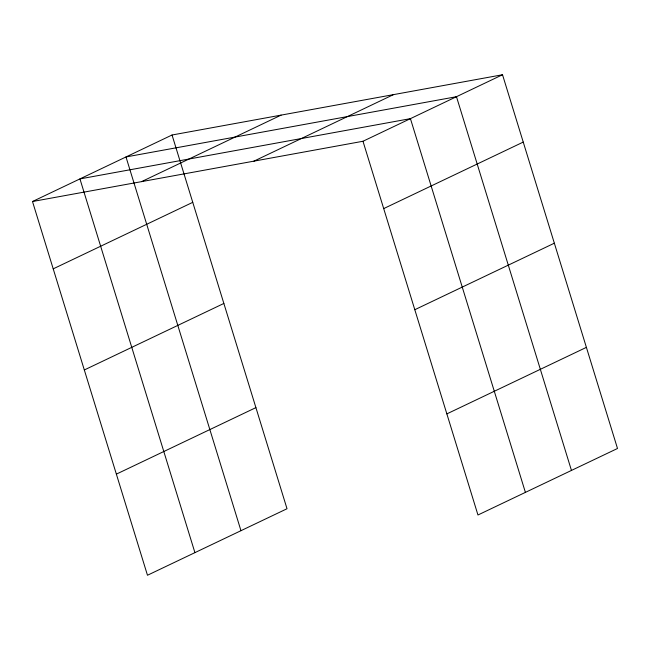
<?xml version="1.0" encoding="UTF-8"?>
<svg xmlns="http://www.w3.org/2000/svg" width="650" height="650" viewBox="0 0 650 650"><rect width="100%" height="100%" fill="white"/><g stroke="black" fill="none" stroke-linecap="round" stroke-linejoin="round"><path stroke-width="0.97" d="M172.039 135.005L287.016 508.739L147.477 575.25L32.5 201.516L172.039 135.005L502.523 74.75L617.5 448.484L477.961 514.995L362.984 141.261L502.523 74.75M141.562 181.634L281.101 115.123M253.931 161.143L393.461 94.632M53.211 268.848L192.749 202.337M383.703 208.593L523.242 142.082M84.321 369.964L223.86 303.452M414.806 309.709L554.344 243.197M116.366 474.134L255.905 407.623M446.859 413.887L586.398 347.368M32.5 201.516L362.984 141.261M571.456 470.429L456.479 96.704L125.986 156.951L240.963 530.684M525.403 492.383L410.434 118.649L79.942 178.904L194.919 552.638"/></g></svg>
